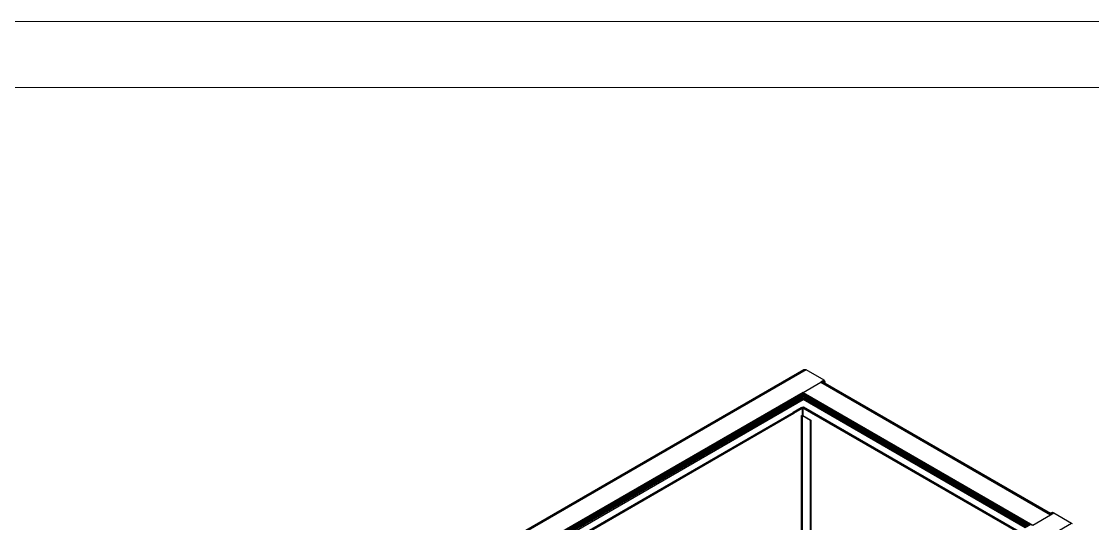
# Model space of a CAD drawing. Header units: inches. Extents: x 17 to 4615, y 5 to 3256.
# Drawn here: x 2316 to 3570, y 2668 to 3256 of the extents above; entities that cross this region are included whole.
import ezdxf

# ---------------------------------------------------------------- set-up
doc = ezdxf.new("R2010")
doc.units = ezdxf.units.IN
doc.header["$MEASUREMENT"] = 0
doc.layers.add('tabelka', color=155, linetype='Continuous')

msp = doc.modelspace()

# ---------------------------------------------------------------- linework, layer by layer
for p, q in [((2526.3, 2440.2), (3231.3, 2847.2)), ((3232.3, 2847.7), (2526.4, 2440.1)), ((2526.8, 2440), (3233.3, 2847.9)), ((2527.2, 2439.7), (3234.2, 2847.9)), ((3235, 2847.6), (2527.8, 2439.3)), ((3232.3, 2847.7), (3231.3, 2847.2)), ((3233.3, 2847.9), (3232.3, 2847.7)), ((3234.2, 2847.9), (3233.3, 2847.9)), ((3235, 2847.6), (3234.2, 2847.9)), ((3255.9, 2835.5), (3235, 2847.6)), ((3255.9, 2835.5), (3252.2, 2833.4)), ((3256.5, 2835), (3253.4, 2833.2)), ((3256.5, 2835), (3255.9, 2835.5)), ((3257, 2834.3), (3256.5, 2835)), ((3231.3, 2821.3), (3252.2, 2833.4)), ((3252.2, 2833.4), (3521.2, 2678.1)), ((3253.8, 2833.3), (3521.2, 2678.9)), ((3257, 2834.3), (3254.9, 2833)), ((3255.4, 2833), (3521.2, 2679.5)), ((3256.2, 2832.7), (3257.3, 2833.3)), ((3256.8, 2832.5), (3257.4, 2832.1)), ((3257.3, 2833.3), (3257, 2834.3)), ((3257.4, 2832.1), (3257.3, 2833.3)), ((3257.4, 2832.1), (3257.4, 2832.1)), ((3257.4, 2832.1), (3257.4, 2832.1)), ((3257.4, 2832.1), (3257.4, 2832.1)), ((3257.4, 2832.1), (3521.2, 2679.8)), ((3231.3, 2821.3), (2573.4, 2441.5)), ((3231.4, 2820.5), (2574.6, 2441.3)), ((3231.3, 2819.5), (2576, 2441.1)), ((2577.4, 2440.7), (3231.3, 2818.3)), ((3231.3, 2817.1), (2578.6, 2440.2)), ((3231.3, 2815.8), (2579.6, 2439.6)), ((2580.6, 2439), (3231.3, 2814.7)), ((2582.2, 2438.1), (3231.3, 2812.8)), ((3498.7, 2665.9), (3231.2, 2820.3)), ((3497.1, 2665.5), (3231.2, 2819)), ((3231.2, 2817.7), (3495.7, 2665)), ((3231.2, 2813.9), (3492.3, 2663.1)), ((3231.3, 2821.3), (3500.3, 2666)), ((3231.3, 2816.4), (3494.5, 2664.4)), ((3231.3, 2815.1), (3493.3, 2663.8)), ((3491.4, 2662.6), (3231.3, 2812.8)), ((2598, 2438.6), (3219.6, 2797.5)), ((3219.8, 2797.5), (2598.2, 2438.7)), ((2598.5, 2438.6), (3220, 2797.4)), ((3220.3, 2797.1), (2598.9, 2438.3)), ((2599.1, 2438), (3220.5, 2796.8)), ((3219.6, 2797.5), (3219.8, 2797.5)), ((3229.3, 2803.3), (3219.8, 2797.8)), ((3219.8, 2797.8), (3220.3, 2797.5)), ((3219.8, 2797.5), (3219.8, 2797.8)), ((3219.8, 2797.5), (3219.8, 2797.5)), ((3219.8, 2797.5), (3220, 2797.4)), ((3220.3, 2797.5), (3220, 2797.4)), ((3220, 2797.4), (3220.3, 2797.1)), ((3220, 2797.4), (3220.4, 2797.2)), ((3229.9, 2803.1), (3220.3, 2797.5)), ((3220.3, 2797.1), (3220.4, 2797)), ((3220.4, 2797.2), (3220.4, 2797)), ((3220.4, 2797.2), (3220.6, 2797.1)), ((3220.4, 2797), (3220.5, 2796.8)), ((3220.5, 2796.8), (3220.6, 2796.4)), ((3220.6, 2797.1), (3230.5, 2802.8)), ((3220.6, 2797.1), (3220.6, 2796.4)), ((3229.8, 2803.5), (3229.3, 2803.3)), ((3230.4, 2803.6), (3229.8, 2803.5)), ((3230.1, 2803), (3229.9, 2803.1)), ((3230.1, 2803.1), (3230.4, 2803.1)), ((3230.1, 2803), (3230.1, 2803.1)), ((3230.1, 2803.1), (3230.1, 2803)), ((3230.1, 2803), (3230.1, 2803)), ((3230.4, 2802.8), (3230.1, 2803)), ((3231, 2803.5), (3230.4, 2803.6)), ((3230.4, 2803.1), (3230.7, 2803.1)), ((3230.4, 2802.8), (3230.4, 2803.1)), ((3230.5, 2802.8), (3230.4, 2802.8)), ((3230.5, 2802.8), (3230.5, 2794.6)), ((3230.7, 2803.1), (3231, 2803)), ((3230.7, 2794.4), (3230.7, 2803.1)), ((3231.1, 2803.4), (3231, 2803.5)), ((3231, 2803), (3231.1, 2803.3)), ((3482.7, 2657.6), (3231, 2803)), ((3231, 2803), (3231, 2794.3)), ((3231.1, 2803.4), (3231.2, 2803.6)), ((3231.1, 2803.3), (3231.1, 2803.4)), ((3483, 2657.8), (3231.1, 2803.3)), ((3231.2, 2803.6), (3231.3, 2803.7)), ((3483.4, 2658), (3231.2, 2803.6)), ((3231.3, 2803.7), (3231.5, 2803.9)), ((3231.5, 2803.9), (3231.7, 2804.1)), ((3483.8, 2658.2), (3231.5, 2803.9)), ((3231.7, 2804.1), (3232, 2804.1)), ((3484, 2658.4), (3231.7, 2804.1)), ((3232, 2804.1), (3484.2, 2658.5)), ((3220.6, 2796.4), (2599.1, 2437.5)), ((3229.4, 2794), (3230.3, 2794.5)), ((3229.4, 2794), (3229.6, 2794.1)), ((3229.4, 2787.5), (3229.4, 2794)), ((3229.6, 2787.7), (3229.4, 2787.6)), ((3229.4, 2787.6), (3229.4, 2787.5)), ((3229.4, 2787.6), (3229.4, 2786.3)), ((3229.4, 2786.3), (3229.4, 2787.5)), ((3229.6, 2786.4), (3229.4, 2786.3)), ((3229.4, 2786.3), (3229.4, 2786.3)), ((3229.4, 2786.2), (3229.6, 2786.3)), ((3229.4, 2786.2), (3229.4, 2786.3)), ((3229.4, 2786.3), (3229.4, 2786.2)), ((3229.4, 2786.2), (3229.4, 2786.2)), ((3229.4, 2785.9), (3229.4, 2786.2)), ((3229.4, 2786.2), (3229.4, 2785.9)), ((3229.6, 2786), (3229.4, 2785.9)), ((3229.4, 2785.9), (3229.4, 2785.9)), ((3229.4, 2785.8), (3229.6, 2785.9)), ((3229.4, 2785.8), (3229.4, 2785.9)), ((3229.4, 2785.9), (3229.4, 2785.8)), ((3229.4, 2785.8), (3229.4, 2785.8)), ((3229.4, 2785.8), (3229.4, 2712.9)), ((3229.4, 2754.3), (3229.4, 2785.8)), ((3229.5, 2669.4), (3229.6, 2785.9)), ((3229.6, 2785.9), (3229.5, 2685.7)), ((3229.6, 2794.1), (3229.8, 2794.1)), ((3229.6, 2794.1), (3229.6, 2787.7)), ((3229.8, 2787.8), (3229.6, 2787.7)), ((3229.6, 2787.7), (3229.6, 2786.4)), ((3229.8, 2786.5), (3229.6, 2786.4)), ((3229.6, 2786.4), (3229.6, 2786.3)), ((3229.6, 2786.3), (3229.8, 2786.3)), ((3229.6, 2786.3), (3229.6, 2786)), ((3229.8, 2786.1), (3229.6, 2786)), ((3229.6, 2785.9), (3229.8, 2786)), ((3229.6, 2786), (3229.6, 2785.9)), ((3229.6, 2785.9), (3229.6, 2609.9)), ((3229.7, 2611.2), (3229.6, 2785.9)), ((3229.7, 2611.2), (3229.8, 2786)), ((3229.8, 2787.8), (3229.8, 2794.1)), ((3229.8, 2794.1), (3229.9, 2794.1)), ((3229.8, 2787.8), (3229.9, 2787.7)), ((3229.9, 2787.8), (3229.8, 2787.8)), ((3229.8, 2787.8), (3229.8, 2786.5)), ((3229.9, 2786.5), (3229.8, 2786.5)), ((3229.8, 2786.5), (3229.8, 2786.3)), ((3229.8, 2786.3), (3229.9, 2786.3)), ((3229.8, 2786.3), (3229.8, 2786.1)), ((3229.9, 2786.2), (3229.8, 2786.1)), ((3229.8, 2786.1), (3229.8, 2786)), ((3229.8, 2786), (3229.9, 2786.1)), ((3229.8, 2786), (3229.8, 2652.6)), ((3229.9, 2794.1), (3230.2, 2794.1)), ((3229.9, 2794.1), (3229.9, 2794.1)), ((3229.9, 2787.9), (3229.9, 2794.1)), ((3229.9, 2794.1), (3229.9, 2787.8)), ((3229.9, 2787.9), (3229.9, 2787.8)), ((3229.9, 2787.7), (3229.9, 2787.9)), ((3229.9, 2787.8), (3229.9, 2787.7)), ((3229.9, 2787.7), (3229.9, 2787.7)), ((3229.9, 2787.7), (3229.9, 2786.5)), ((3229.9, 2786.6), (3229.9, 2787.7)), ((3229.9, 2786.6), (3229.9, 2786.5)), ((3229.9, 2786.3), (3229.9, 2786.6)), ((3229.9, 2786.5), (3229.9, 2786.3)), ((3229.9, 2786.2), (3229.9, 2786.3)), ((3229.9, 2786.3), (3229.9, 2786.2)), ((3229.9, 2786.3), (3229.9, 2786.3)), ((3229.9, 2786.2), (3229.9, 2786.1)), ((3229.9, 2786.1), (3229.9, 2786.2)), ((3229.9, 2786.2), (3229.9, 2786.2)), ((3230.1, 2511.8), (3229.9, 2786.1)), ((3229.9, 2786.1), (3229.9, 2669.9)), ((3229.9, 2786.1), (3229.9, 2786.1)), ((3229.9, 2786.1), (3229.9, 2702)), ((3230.2, 2794.1), (3230.3, 2794)), ((3230.2, 2794.1), (3230.2, 2788)), ((3230.3, 2788.1), (3230.2, 2788)), ((3230.2, 2788), (3230.2, 2787.8)), ((3230.3, 2787.7), (3230.2, 2787.8)), ((3230.2, 2787.8), (3230.2, 2787.5)), ((3230.2, 2787.5), (3230.3, 2787.4)), ((3230.2, 2787.5), (3230.2, 2786.8)), ((3230.3, 2786.8), (3230.2, 2786.8)), ((3230.2, 2786.8), (3230.2, 2786.4)), ((3230.3, 2786.5), (3230.2, 2786.4)), ((3230.2, 2786.4), (3230.2, 2786.3)), ((3230.2, 2786.3), (3230.3, 2786.3)), ((3230.2, 2756.1), (3230.2, 2786.3)), ((3230.4, 2794.6), (3230.3, 2794.5)), ((3230.4, 2794.5), (3230.3, 2794.5)), ((3230.3, 2794), (3230.4, 2794)), ((3230.3, 2788.1), (3230.3, 2794)), ((3230.4, 2788.1), (3230.3, 2788.1)), ((3230.3, 2787.7), (3230.3, 2788.1)), ((3230.4, 2787.7), (3230.3, 2787.7)), ((3230.3, 2787.4), (3230.3, 2787.7)), ((3230.3, 2787.4), (3230.4, 2787.4)), ((3230.3, 2786.8), (3230.3, 2787.4)), ((3230.4, 2786.9), (3230.3, 2786.8)), ((3230.3, 2786.5), (3230.3, 2786.8)), ((3230.4, 2786.5), (3230.3, 2786.5)), ((3230.3, 2786.3), (3230.3, 2786.5)), ((3230.3, 2786.3), (3230.4, 2786.4)), ((3230.4, 2613.9), (3230.3, 2786.3)), ((3230.3, 2724.6), (3230.3, 2786.3)), ((3230.3, 2786.3), (3230.3, 2692.8)), ((3230.4, 2794.5), (3230.4, 2794.6)), ((3230.5, 2794.6), (3230.4, 2794.6)), ((3230.7, 2794.4), (3230.4, 2794.5)), ((3230.4, 2794), (3230.5, 2794)), ((3230.4, 2788.1), (3230.4, 2794)), ((3230.5, 2788.2), (3230.4, 2788.1)), ((3230.4, 2787.7), (3230.4, 2788.1)), ((3230.5, 2787.7), (3230.4, 2787.7)), ((3230.4, 2787.4), (3230.4, 2787.7)), ((3230.4, 2787.4), (3230.5, 2787.4)), ((3230.4, 2786.9), (3230.4, 2787.4)), ((3230.5, 2786.9), (3230.4, 2786.9)), ((3230.4, 2786.5), (3230.4, 2786.9)), ((3230.5, 2786.5), (3230.4, 2786.5)), ((3230.4, 2786.5), (3230.5, 2786.5)), ((3230.4, 2786.4), (3230.4, 2786.5)), ((3230.4, 2786.4), (3230.5, 2786.4)), ((3230.4, 2613.9), (3230.4, 2786.4)), ((3240, 2788.5), (3230.5, 2794)), ((3230.5, 2788.2), (3230.5, 2794)), ((3230.5, 2787.7), (3230.5, 2788.2)), ((3230.5, 2787.4), (3230.5, 2787.7)), ((3230.5, 2786.9), (3230.5, 2787.4)), ((3230.5, 2786.5), (3230.5, 2786.9)), ((3230.5, 2786.4), (3230.5, 2786.5)), ((3230.5, 2786.5), (3230.5, 2786.5)), ((3230.5, 2512), (3230.5, 2786.4)), ((3231, 2794.3), (3230.7, 2794.4)), ((3231.1, 2794.3), (3231, 2794.3)), ((3231.1, 2794.3), (3240.5, 2788.8)), ((3240.5, 2788.8), (3240, 2788.5)), ((3240, 2517.5), (3240, 2788.5)), ((3240.5, 2788.8), (3240.5, 2517.8)), ((3229.4, 2698.5), (3229.4, 2754.3)), ((3229.4, 2712.9), (3229.4, 2754.3)), ((3230.2, 2756.1), (3230.3, 2724.6)), ((3230.2, 2689.6), (3230.2, 2756.1)), ((3230.3, 2719.7), (3230.3, 2724.6)), ((3229.4, 2712.9), (3229.4, 2658.8)), ((3229.5, 2685.7), (3229.4, 2712.9)), ((3230.3, 2674.8), (3230.3, 2719.7)), ((3230.3, 2719.7), (3230.3, 2692.8)), ((3229.4, 2698.5), (3229.4, 2658.8)), ((3229.4, 2599.5), (3229.4, 2698.5)), ((3229.9, 2669.9), (3229.9, 2702)), ((3229.9, 2653.8), (3229.9, 2702)), ((3229.5, 2685.7), (3229.4, 2658.8)), ((3229.5, 2669.4), (3229.5, 2685.7)), ((3230.2, 2689.6), (3230.3, 2674.8)), ((3230.3, 2692.8), (3230.3, 2682.3)), ((3230.3, 2674.8), (3230.2, 2626.9)), ((3230.3, 2682.3), (3230.3, 2559.2)), ((3230.3, 2682.3), (3230.4, 2613.9)), ((3500.3, 2666), (3521.2, 2678.1)), ((3523.3, 2680.5), (3521.1, 2679.3)), ((3524.1, 2680.5), (3521.1, 2678.7)), ((3522.3, 2680.3), (3521.1, 2679.7)), ((3521.2, 2679.8), (3522.3, 2680.3)), ((3521.2, 2678.1), (3524.9, 2680.2)), ((3521.2, 2679.8), (3521.2, 2679.8)), ((3521.2, 2679.8), (3521.2, 2679.8)), ((3522.3, 2680.3), (3523.3, 2680.5)), ((3523.3, 2680.5), (3524.1, 2680.5)), ((3524.1, 2680.5), (3524.9, 2680.2)), ((3524.9, 2680.2), (3545.8, 2668.1)), ((2838.7, 2259.9), (3545.8, 2668.1)), ((3229.6, 2609.9), (3229.5, 2669.4)), ((3229.5, 2634.9), (3229.5, 2669.4)), ((3229.8, 2652.6), (3229.9, 2669.9)), ((3229.9, 2669.9), (3229.9, 2624.2)), ((3545.8, 2668.1), (3546.4, 2667.6))]:
    msp.add_line(p, q)
at = {"layer": 'tabelka', "lineweight": 5}
for points in [[(17.4, 3255.7), (4615, 3255.7), (4615, 4.9), (17.4, 4.9)], [(94.8, 3178.3), (4537.6, 3178.3), (4537.6, 82.3), (94.8, 82.3)]]:
    msp.add_lwpolyline(points, close=True, dxfattribs=at)

doc.saveas('drawing.dxf')
